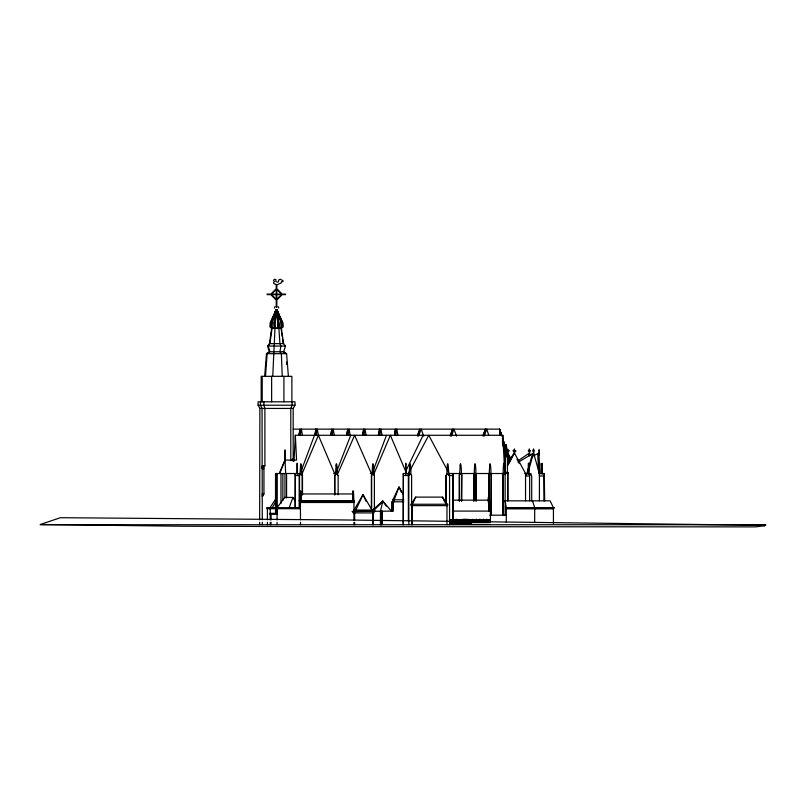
<?xml version="1.0" encoding="UTF-8"?>
<svg xmlns="http://www.w3.org/2000/svg" width="806" height="806" viewBox="0 0 806 806"><rect width="100%" height="100%" fill="white"/><g stroke="black" fill="none" stroke-linecap="round" stroke-linejoin="round"><path stroke-width="1.21" d="M297.082 472.376L297.162 463.188L297.223 474.291M284.941 453.728L285.082 460.851L284.992 449.748M506.198 455.964L506.138 444.862M278.02 327.045L277.395 317.977M272.75 376.331L274.977 328.415M541.894 465.596L541.995 463.188L542.116 472.376M275.088 322.622L275.45 328.415M538.801 455.44L538.922 453.032L533.471 455.874M294.029 461.183L295.328 435.28L502.823 435.28L504.747 473.515M502.511 441.446L502.823 435.28M453.153 524.736L453.153 475.53L449.123 475.53L449.123 473.515L428.752 435.28L408.38 473.515L403.302 473.515L403.191 524.736M285.052 452.64L284.961 451.622M299.53 500.838L300.044 491.227L300.729 491.227L301.112 500.838L300.729 493.957M265.466 376.331L267.159 353.673L269.899 351.769L268.166 346.046L269.939 343.638L271.985 328.415M488.98 503.639L489.383 497.524L488.255 497.524M264.67 376.331L266.484 353.673L269.426 351.769L283.641 351.769L286.583 353.673L288.397 376.331M262.272 519.799L262.051 408.43L260.449 405.227L260.449 401.811M276.387 309.615L275.259 321.906M276.448 310.018L275.39 321.171M539.647 473.515L539.416 475.983L543.899 475.983L544.282 473.515L538.67 473.515M262.272 496.335L263.945 493.887L263.945 468.659L262.172 468.165M275.168 322.743L275.178 321.695M274.322 308.114L274.967 306.542M269.426 351.769L267.562 346.046L269.466 343.638L271.662 328.415L281.405 328.415L283.591 343.638L285.505 346.046L283.641 351.769M276.115 310.814L274.07 322.622L274.01 327.045L274.705 328.415M276.226 311.176L274.221 322.743L274.725 328.012M299.127 435.29L300.054 429.135L298.804 435.129M315.035 435.29L315.962 429.135L316.466 431.532M330.944 435.29L331.87 429.135L330.873 433.93M346.852 435.29L347.779 429.135L346.53 435.129M362.76 435.29L363.687 429.135L362.428 435.129M378.669 435.29L379.596 429.135L380.089 431.532M394.577 435.29L395.494 429.135L394.497 433.93M277.929 326.893L277.617 328.415M300.255 435.29L301.363 429.135L302.462 435.29M316.164 435.29L317.272 429.135L318.37 435.29L334.601 473.515M332.072 435.29L333.18 429.135L334.278 435.29M347.98 435.29L349.089 429.135L350.187 435.29M363.889 435.29L364.987 429.135L366.095 435.29M379.797 435.29L380.895 429.135L382.004 435.29M395.706 435.29L396.804 429.135L397.912 435.29M314.713 435.129L315.962 429.135M378.336 435.129L379.596 429.135M391.414 511.085L382.87 501.181L380.452 511.085L380.452 524.736M263.451 468.165L264.892 465.727L264.892 408.43L263.864 405.227L263.864 401.811M278.906 326.893L278.342 328.012M526.912 473.515L532.544 453.647M527.718 473.515L533.562 453.032L518.167 462.322M276.055 309.615L271.733 322.622L271.612 327.045L272.952 328.415M276.267 310.018L272.015 322.743L271.904 326.893L273.002 328.012M275.995 309.615L271.108 322.622L270.967 327.045L272.488 328.415M417.478 436.137L419.855 429.135L417.992 433.799M450.282 436.137L452.67 429.135L450.332 434.968M483.086 436.137L485.474 429.135L485.544 431.593M289.213 507.669L292.91 497.423L284.73 497.423L277.073 507.669L277.073 519.951M418.576 436.137L421.165 429.135L423.755 436.137M451.38 436.137L453.969 429.135L456.559 436.137M484.194 436.137L486.784 429.135L488.688 435.129M301.091 471.198L314.501 435.28M372.11 473.515L386.457 435.28M336.334 472.356L350.711 435.28M279.702 473.515L285.012 460.085L296.578 460.085L295.328 435.28M483.147 434.968L485.474 429.135M276.246 309.615L270.212 322.622L270.05 327.045L271.824 328.415M529.643 500.838L529.643 475.983L530.67 473.515L524.756 473.515M318.4 435.28L302.2 473.515L300.719 473.515L299.238 475.53L299.238 507.669M279.208 473.515L285.012 460.085L285.687 473.515M526.63 473.515L525.552 475.983L529.643 475.983M412.329 504.254L415.684 497.111L442.454 497.111L446.967 504.254M392.885 501.795L392.885 499.811L399.02 486.955L403.191 494.451M405.72 471.268L423.09 435.28M507.992 464.689L513.986 453.647M507.407 465.969L514.43 453.032L525.552 473.515L525.552 500.838M293.183 460.75L293.183 408.43L294.986 405.227L294.986 401.811L258.081 401.811L258.081 405.227L259.875 408.43L259.663 519.799M272.257 507.669L275.833 501.564M411.171 504.254L415.684 497.111M270.02 507.669L276.055 498.521M371.375 508.626L371.375 475.53L372.735 473.515L374.387 475.53L374.387 508.687L371.667 511.085L371.667 475.53L373.027 473.515L374.387 475.53M408.823 524.736L408.823 475.53L410.224 473.515L411.614 475.53L411.614 504.254M507.649 462.312L514.43 453.032M299.53 507.669L299.53 475.53L301.011 473.515L302.502 475.53L302.502 494.813M334.601 494.813L334.601 475.53L336.233 473.515M334.893 494.813L334.893 475.53L336.525 473.515L338.157 475.53L338.157 494.813M445.809 503.004L445.809 475.53L447.914 473.515L449.567 475.53L449.567 524.736M446.252 504.254L446.252 475.53L447.914 473.515M502.904 515.518L502.873 474.663L503.81 473.515M503.266 515.175L503.266 474.663L504.203 473.515L505.14 474.663L505.14 515.175M504.828 467.692L504.828 472.376M381.268 502.974L382.87 501.181L386.316 506.128M276.821 284.79L281.072 283.097L281.395 281.707L282.906 281.667L283.108 280.75L280.347 279.239L278.695 280.004L278.463 281.888L277.536 282.11L275.773 281.455L275.924 279.591L274.352 279.239L273.466 280.538L274.403 281.395L273.516 282.725L273.99 283.631L276.821 284.79L276.821 288.699L282.201 294.099L285.606 294.099L285.606 294.643L282.201 294.643L276.821 300.034L276.821 307.227M459.229 501.03L459.229 474.663L460.337 473.515M459.521 501.03L459.521 474.663L460.629 473.515L461.727 474.663L461.727 501.03M473.978 501.03L473.978 474.663L475.087 473.515L476.185 474.663L476.185 501.03M371.667 511.085L382.87 501.181L372.785 511.538M488.799 501.02L488.799 474.603L489.907 473.515M488.799 474.603L490.119 473.515L491.227 474.663L491.227 515.175M374.387 508.687L382.87 501.181M354.66 511.085L355.839 510.057L363.012 494.642L371.969 510.057L373.369 511.085M278.362 328.415L279.047 327.045L278.846 322.743L276.67 310.018M505.14 474.663L504.818 456.226L506.128 455.199L507.437 456.226L507.437 472.437M518.177 460.74L529.391 453.032L530.187 455.309M504.717 466.644L504.828 467.158M539.013 450.433L539.224 451.289L539.103 449.446M490.411 519.276L490.219 519.85L487.086 519.85L486.884 519.276L486.703 519.85L483.57 519.85L483.368 519.276L483.187 519.85L480.054 519.85L479.852 519.276L479.661 519.85L476.537 519.85L476.336 519.276L476.145 519.85L473.021 519.85C472.961 518.449 471.087 521.119 469.505 519.85C469.132 519.356 462.946 518.832 462.372 519.85L456.518 519.85L456.146 519.276L455.793 519.85L449.939 519.85L449.567 519.276M280.065 328.012L281.163 326.893L281.052 322.743L276.801 310.018L281.637 322.743L281.768 326.893L280.518 328.012M280.115 328.415L281.455 327.045L281.334 322.622L277.012 309.615L281.959 322.622L282.09 327.045L280.579 328.415M281.244 328.415L283.007 327.045L282.856 322.622L276.821 309.615L279.108 325.543M506.37 450.514L507.387 450.433L507.83 449.164L508.022 450.433L509.362 450.766L508.022 451.289L508.022 453.032L507.387 453.032L507.387 451.289L506.37 451.289M269.466 343.638L283.591 343.638M267.562 346.046L285.505 346.046M266.484 353.673L286.583 353.673M258.081 405.227L294.986 405.227M259.875 408.43L293.183 408.43M293.233 429.135L499.589 429.135L501.876 436.137M506.067 447.28L506.077 446.736M284.961 451.4L284.971 450.816M539.103 453.032L539.103 451.289M504.818 456.226L507.437 456.226M504.818 456.74L507.437 456.74M542.085 465.596L542.116 474.291M262.051 465.727L264.892 465.727M262.131 466.311L263.965 466.311M504.717 466.382C503.528 457.304 503.146 469.969 503.156 474.291L504.828 474.291M262.151 467.067L263.753 467.067M262.172 467.52L263.451 467.52M262.131 468.659L263.945 468.659M507.165 472.326L507.951 472.447L507.951 500.838M507.951 472.447L504.435 472.326L505.09 472.447M300.225 473.515L275.521 473.515L275.521 513.372M333.704 473.515L337.865 473.515L354.62 435.28L371.375 473.515M370.297 473.515L374.095 473.515L390.356 435.28L406.617 473.515M410.224 473.515L408.38 475.53L408.269 473.515M507.951 473.515L448.992 473.515L449.123 475.53L447.471 473.515M529.199 474.291L528.091 474.291L528.353 463.188L528.948 463.188L529.199 472.376M461.727 474.663L461.445 501.03M473.978 474.663L473.767 501.03M474.865 473.515L476.185 474.663M491.227 474.663L491.015 515.175M295.067 507.669L295.208 473.515L295.349 475.53L299.53 475.53M300.719 473.515L302.502 475.53M338.157 475.53L336.777 474.19M403.302 473.515L403.413 475.53L408.823 475.53M353.169 500.838L352.706 491.227L353.471 491.227L353.905 500.838M262.131 493.887L263.945 493.887M299.963 491.227L299.963 493.957L353.471 493.957M262.182 494.471L263.33 494.471M262.192 495.871L263.189 495.871M392.885 499.811L403.776 499.811M452.609 500.153L488.305 500.153L489.141 511.085M504.747 500.838L550.085 500.838L553.43 507.669M353.995 501.332L299.127 500.838L353.995 500.838L353.905 520.011M403.776 501.795L391.635 501.795L391.635 511.085M300.023 502.491L353.925 502.491M276.287 507.669L266.796 507.669L266.796 508.687L275.571 508.687M276.67 507.669L300.487 507.669M505.14 500.838L506.309 507.669L554.065 507.669M276.236 508.042L267.401 507.669M506.309 508.143L554.004 507.669M300.487 508.697L276.67 508.697L276.75 507.669M506.309 508.858L553.712 508.858M371.969 510.057L354.056 510.057L363.012 494.642L366.085 501.251M452.368 511.085L490.411 511.085L490.411 522.55M270.171 513.744L277.042 513.744M277.073 513.976L269.557 513.976L269.557 513.372L277.244 513.372L277.244 473.515M489.917 515.175L506.309 515.175M469.183 519.276L469.304 521.462M453.224 520.213L453.224 524.414M472.981 520.213L473.666 520.213L473.666 522.308M473.827 520.213L474.774 520.213L474.643 522.308M476.497 520.213L477.182 520.213L477.182 522.308M480.023 520.213L480.698 520.213L480.698 522.308M483.54 520.213L484.215 520.213M487.731 520.213L487.056 520.213L487.056 522.308M455.813 524.414L455.541 520.213L455.813 522.308M456.458 524.414L456.71 520.213L456.458 522.308M462.392 524.414L462.12 520.213L462.392 522.308M463.037 524.414L463.289 520.213L463.037 522.308M471.258 524.414L470.311 524.414L470.311 520.213L471.258 520.213L471.127 522.308M471.419 524.414L472.638 524.414M472.981 524.414L473.666 524.414M473.827 524.414L474.774 524.414M474.935 524.414L476.155 524.414M476.497 524.414L477.182 524.414M477.343 524.414L478.29 524.414M478.452 524.414L479.671 524.414M480.023 524.414L480.698 524.414M480.86 524.414L481.807 524.414M481.968 524.414L483.187 524.414M483.54 524.414L484.215 524.414M484.376 524.414L485.323 524.414M485.484 524.414L486.713 524.414M487.056 524.414L487.731 524.414M487.892 524.414L488.849 524.414M489 524.414L490.229 524.414M40.3 524.736L765.7 524.736M272.549 328.012L271.3 326.893L271.431 322.743L276.226 310.018L270.594 322.743L270.443 326.893L271.884 328.012L281.183 328.012L282.624 326.893L282.473 322.743L276.891 310.018M502.46 438.726L505.564 448.428L505.271 455.964M283.158 351.769L285.908 353.673M278.1 306.542L278.745 308.114M275.471 328.012L275.138 326.893M511.377 459.501L507.699 453.032L510.41 458.876M292.91 497.423L295.228 501.523M516.978 459.168L519.366 463.581M442.454 497.111L444.852 502.209M401.448 492.305L399.02 486.955L394.205 499.811L394.205 501.795M530.67 473.515L531.708 475.983L531.708 500.838M528.494 453.647L529.3 455.984M502.642 438.474L505.684 447.824M506.45 450.161L509.876 460.669M499.78 435.29L499.589 429.135L501.675 435.613M502.43 437.98L505.856 448.64M506.621 451.007L509.664 460.488M539.305 467.873L539.728 463.188L539.869 472.376M532.534 500.838L534.68 507.669L534.68 522.298M500.496 434.061L499.589 429.135L501.453 435.129M502.571 438.726L505.553 448.327M506.672 451.924L509.271 460.327M500.899 435.129L499.589 429.135L501.382 435.129M533.562 453.032L539.416 473.515L539.416 500.838M499.589 429.135L500.949 435.129M502.581 442.323L505.846 456.72M502.46 442.323L505.594 456.72M277.808 321.906L276.78 310.814M544.282 473.515L544.665 500.838M281.082 328.415L281.395 330.752M281.707 333.1L282.181 336.616M282.493 338.953L282.966 342.469M490.26 511.085L489.383 499.922L488.255 499.922L488.365 497.524M488.365 499.922L489.242 511.085M286.533 362.015L286.714 364.403M299.097 473.515L299.238 475.53M278.876 328.415L279.934 343.638L280.851 346.046L279.954 351.769L281.375 353.673L282.241 376.331M453.153 475.53L453.022 473.515L452.891 519.82M353.23 500.838L352.786 491.227M300.044 493.957L300.487 500.838M538.922 453.032L539.879 473.515M537.733 453.647L538.61 472.276M277.979 322.622L278.05 325.543M292.971 458.725L293.041 461.193M506.087 445.93L506.097 446.514M553.712 508.143L553.651 508.858M553.43 508.858L553.43 523.517M543.899 475.983L543.899 500.838M534.972 508.143L534.922 508.858M507.639 472.326L507.669 500.838M507.206 456.74L506.128 455.199L505.05 456.226L505.05 472.437M506.954 455.964C507.014 451.42 506.5 438.837 505.392 448.327M506.551 508.143L506.551 508.858M506.309 507.669L506.309 522.348M490.229 522.308L490.229 520.213L489 520.213L489 522.308M490.078 520.213L489.957 522.308M489.806 520.213L489.806 522.308M489.685 520.213L489.685 522.308M489.534 520.213L489.534 522.308M489.413 520.213L489.262 522.308M489.141 520.213L489.141 522.308M489.02 474.603L489.02 503.528M488.849 522.308L488.849 520.213L487.892 520.213L487.892 522.308M488.708 520.213L488.708 522.308M488.436 520.213L488.567 522.308M488.295 520.213L488.295 522.308M488.164 520.213L488.164 522.308M488.023 520.213L488.023 522.308M487.6 520.213L487.731 522.308M487.459 520.213L487.459 522.308M487.328 520.213L487.328 522.308M487.187 520.213L487.187 522.308M486.884 519.276L486.884 522.55M486.562 522.308L486.713 520.213L485.484 520.213L485.484 522.308M486.441 520.213L486.441 522.308M486.29 520.213L486.29 522.308M486.169 520.213L486.169 522.308M486.018 520.213L485.887 522.308M485.746 520.213L485.746 522.308M485.625 520.213L485.625 522.308M485.323 522.308L485.323 520.213L484.376 520.213L484.215 522.308M485.051 520.213L485.192 522.308M484.92 520.213L484.92 522.308M484.779 520.213L484.779 522.308M484.648 520.213L484.648 522.308M484.507 520.213L484.507 522.308M484.084 520.213L484.084 522.308M483.943 520.213L483.943 522.308M483.812 520.213L483.812 522.308M483.671 520.213L483.671 522.308M483.368 519.276L483.368 522.55M483.046 522.308L483.187 520.213L481.968 520.213L481.968 522.308M482.915 520.213L482.915 522.308M482.774 520.213L482.774 522.308M482.643 520.213L482.643 522.308M482.502 520.213L482.371 522.308M482.23 520.213L482.23 522.308M482.109 520.213L482.109 522.308M481.807 522.308L481.807 520.213L480.86 520.213L480.991 522.308M481.535 520.213L481.676 522.308M481.404 520.213L481.404 522.308M481.263 520.213L481.263 522.308M481.132 520.213L481.132 522.308M480.567 520.213L480.567 522.308M480.426 520.213L480.426 522.308M480.295 520.213L480.295 522.308M480.154 520.213L480.023 522.308M479.852 519.276L479.852 521.462M479.53 522.308L479.671 520.213L478.452 520.213L478.452 522.308M479.399 520.213L479.399 522.308M479.258 520.213L479.258 522.308M479.127 520.213L479.127 522.308M478.986 520.213L478.855 522.308M478.714 520.213L478.714 522.308M478.593 520.213L478.593 522.308M478.29 522.308L478.29 520.213L477.343 520.213L477.474 522.308M478.018 520.213L478.16 522.308M477.887 520.213L477.887 522.308M477.746 520.213L477.746 522.308M477.615 520.213L477.615 522.308M477.051 520.213L477.051 522.308M476.91 520.213L476.91 522.308M476.779 520.213L476.779 522.308M476.638 520.213L476.497 522.308M476.336 519.276L476.336 521.462M476.155 522.308L476.155 520.213L474.935 520.213L474.935 522.308M476.014 520.213L476.014 522.308M475.973 474.663L475.973 501.03M475.883 520.213L475.883 522.308M475.742 520.213L475.742 522.308M475.611 520.213L475.611 522.308M475.339 520.213L475.469 522.308M475.197 520.213L475.197 522.308M475.077 520.213L475.077 522.308M474.502 520.213L474.502 522.308M474.371 520.213L474.371 522.308M474.23 520.213L474.23 522.308M474.099 520.213L474.099 522.308M473.958 520.213L473.827 522.308M473.525 520.213L473.525 522.308M473.394 520.213L473.394 522.308M473.253 520.213L473.253 522.308M473.122 520.213L472.981 522.308M472.82 519.276L472.82 521.462M472.638 522.308L472.638 520.213L471.419 520.213L471.419 522.308M472.497 520.213L472.497 522.308M472.366 520.213L472.366 522.308M472.225 520.213L472.225 522.308M472.094 520.213L471.953 522.308M471.822 520.213L471.822 522.308M471.681 520.213L471.681 522.308M471.55 520.213L471.55 522.308M470.986 520.213L470.986 524.414M470.855 520.213L470.855 524.414M470.714 520.213L470.714 524.414M470.583 520.213L470.442 524.414M470.009 520.213L470.009 524.414M469.878 520.213L469.878 524.414M469.737 520.213L469.606 524.414M462.725 519.276L462.725 521.462M456.146 519.276L456.146 521.462M446.967 505.634L446.967 524.736M412.329 505.634L412.329 524.736M411.765 504.254L411.765 505.634M411.614 505.634L411.614 524.736M408.38 473.515L408.38 521.049M403.413 475.53L403.302 524.736M393.288 501.795L393.288 511.085L352.071 511.538L375.163 511.085M392.683 501.795L392.683 511.085M382.024 511.085L382.024 524.736M381.812 511.085L381.812 524.736M380.664 511.085L380.664 524.736M374.044 511.538L374.044 512.908L353.119 512.908L353.119 511.538M373.369 512.908L373.369 524.736M372.785 512.908L372.785 524.736M354.66 512.908L354.66 520.011M354.66 522.369L354.66 524.736M353.905 522.369L353.905 524.736M353.391 491.227L353.391 493.957M302.2 475.53L302.2 494.813M300.648 491.227L300.648 493.957M300.396 501.332L300.487 519.799M300.487 522.268L300.487 524.736M300.023 501.332L300.124 502.491M300.074 507.669L300.074 508.697M299.923 507.669L289.838 507.669M295.349 475.53L295.349 507.669M292.104 401.811L292.104 405.227L290.795 408.43L290.795 460.75M291.883 401.811L291.883 376.331L261.184 376.331L261.184 401.811M286.583 473.515L286.583 497.906M284.951 473.515L284.951 497.906M283.924 376.331L283.924 401.811M282.866 473.515L282.866 500.345M280.982 473.515L280.982 503.407M277.073 522.348L277.073 524.736M276.539 513.372L276.539 513.976M276.246 284.79L276.246 288.699L270.866 294.099L267.118 294.099L267.118 294.643L270.866 294.643L276.246 300.034L276.246 307.227M276.146 473.515L276.146 513.372M271.632 376.331L271.632 401.811M271.078 513.976L271.078 519.951M271.078 522.348L271.078 524.736M270.534 513.372L270.534 513.976M270.393 513.372L270.393 513.976M270.232 508.687L270.232 519.951M270.232 522.348L270.232 524.736M269.678 507.669L269.678 508.687M267.411 508.687L267.411 519.799M267.411 522.268L267.411 524.736M262.272 522.268L262.272 524.736M262.222 376.331L262.222 401.811M259.663 522.268L259.663 524.736M405.761 465.233L405.851 474.291L405.75 465.233M405.821 464.256L405.811 464.84L405.75 463.188L405.811 464.256M300.547 465.233L300.013 474.291L301.696 474.291C302.099 470.351 301.021 459.682 300.547 465.233M336.062 465.233L335.528 474.291L337.21 474.291C337.613 470.351 336.535 459.682 336.062 465.233M372.563 465.233L372.029 474.291L373.712 474.291C374.115 470.351 373.027 459.682 372.563 465.233M409.68 465.233L409.146 474.291L410.828 474.291C411.231 470.351 410.153 459.682 409.68 465.233M447.37 465.233L446.836 474.291L448.519 474.291C448.922 470.351 447.844 459.682 447.37 465.233M460.166 465.233L459.632 474.291L461.314 474.291C461.717 470.351 460.629 459.682 460.166 465.233M474.663 465.233L474.13 474.291L475.802 474.291C476.205 470.351 475.127 459.682 474.663 465.233M489.695 465.233L489.161 474.291L490.844 474.291C491.247 470.351 490.169 459.682 489.695 465.233M533.501 449.164L532.746 450.766L533.723 453.032L533.723 451.289L534.418 450.907L533.501 449.164M529.28 449.164L529.169 450.433L528.182 450.907L529.169 451.289L529.613 453.032L529.613 451.289L530.56 450.766L529.613 450.433L529.28 449.164M514.309 449.164L514.137 450.433L512.898 450.766L514.137 451.289L514.137 453.032L514.732 453.032L514.732 451.289L516.021 450.907L514.732 450.433L514.309 449.164M276.246 289.455L271.612 294.099L276.246 294.099L276.246 289.455M281.445 294.643L276.821 299.288L276.821 294.643L281.445 294.643M764.36 525.834L755.172 526.882L323.468 526.63L181.39 526.227L40.3 524.474L60.42 517.704L340.495 519.92L765.7 525.331L764.36 525.834M281.445 294.099L276.821 294.099L276.821 289.455L281.445 294.099M276.246 294.643L271.612 294.643L276.246 299.288L276.246 294.643M447.632 504.254L411 504.254L411 505.634L447.632 505.634L447.632 504.254M450.131 520.213L449.879 524.414L450.131 520.213M450.635 520.213L450.383 524.414L450.635 520.213M451.148 520.213L450.897 524.414L451.148 520.213M451.703 520.213L451.441 524.414L451.703 520.213M452.206 520.213L451.954 524.414L452.206 520.213M452.72 520.213L452.468 524.414L452.72 520.213M453.778 520.213L453.526 524.414L453.778 520.213M454.282 520.213L454.02 524.414L454.282 520.213M454.796 520.213L454.524 524.414L454.796 520.213M455.299 520.213L455.037 524.414L455.299 520.213M457.214 520.213L456.962 524.414L457.214 520.213M457.727 520.213L457.476 524.414L457.727 520.213M458.282 520.213L458.02 524.414L458.282 520.213M458.785 520.213L458.533 524.414L458.785 520.213M459.299 520.213L459.037 524.414L459.299 520.213M459.803 520.213L459.551 524.414L459.803 520.213M460.357 520.213L460.105 524.414L460.357 520.213M460.861 520.213L460.589 524.414L460.861 520.213M461.375 520.213L461.103 524.414L461.375 520.213M461.878 520.213L461.616 524.414L461.878 520.213M463.793 520.213L463.541 524.414L463.793 520.213M464.306 520.213L464.055 524.414L464.306 520.213M464.861 520.213L464.599 524.414L464.861 520.213M465.364 520.213L465.112 524.414L465.364 520.213M465.878 520.213L465.616 524.414L465.878 520.213M466.382 520.213L466.13 524.414L466.382 520.213M466.936 520.213L466.684 524.414L466.936 520.213M467.44 520.213L467.168 524.414L467.44 520.213M467.954 520.213L467.682 524.414L467.954 520.213M468.457 520.213L468.185 524.414L468.457 520.213M468.971 520.213L468.699 524.414L468.971 520.213M470.15 520.213L469.465 520.213L469.465 524.414L470.15 524.414L470.15 520.213"/></g></svg>
